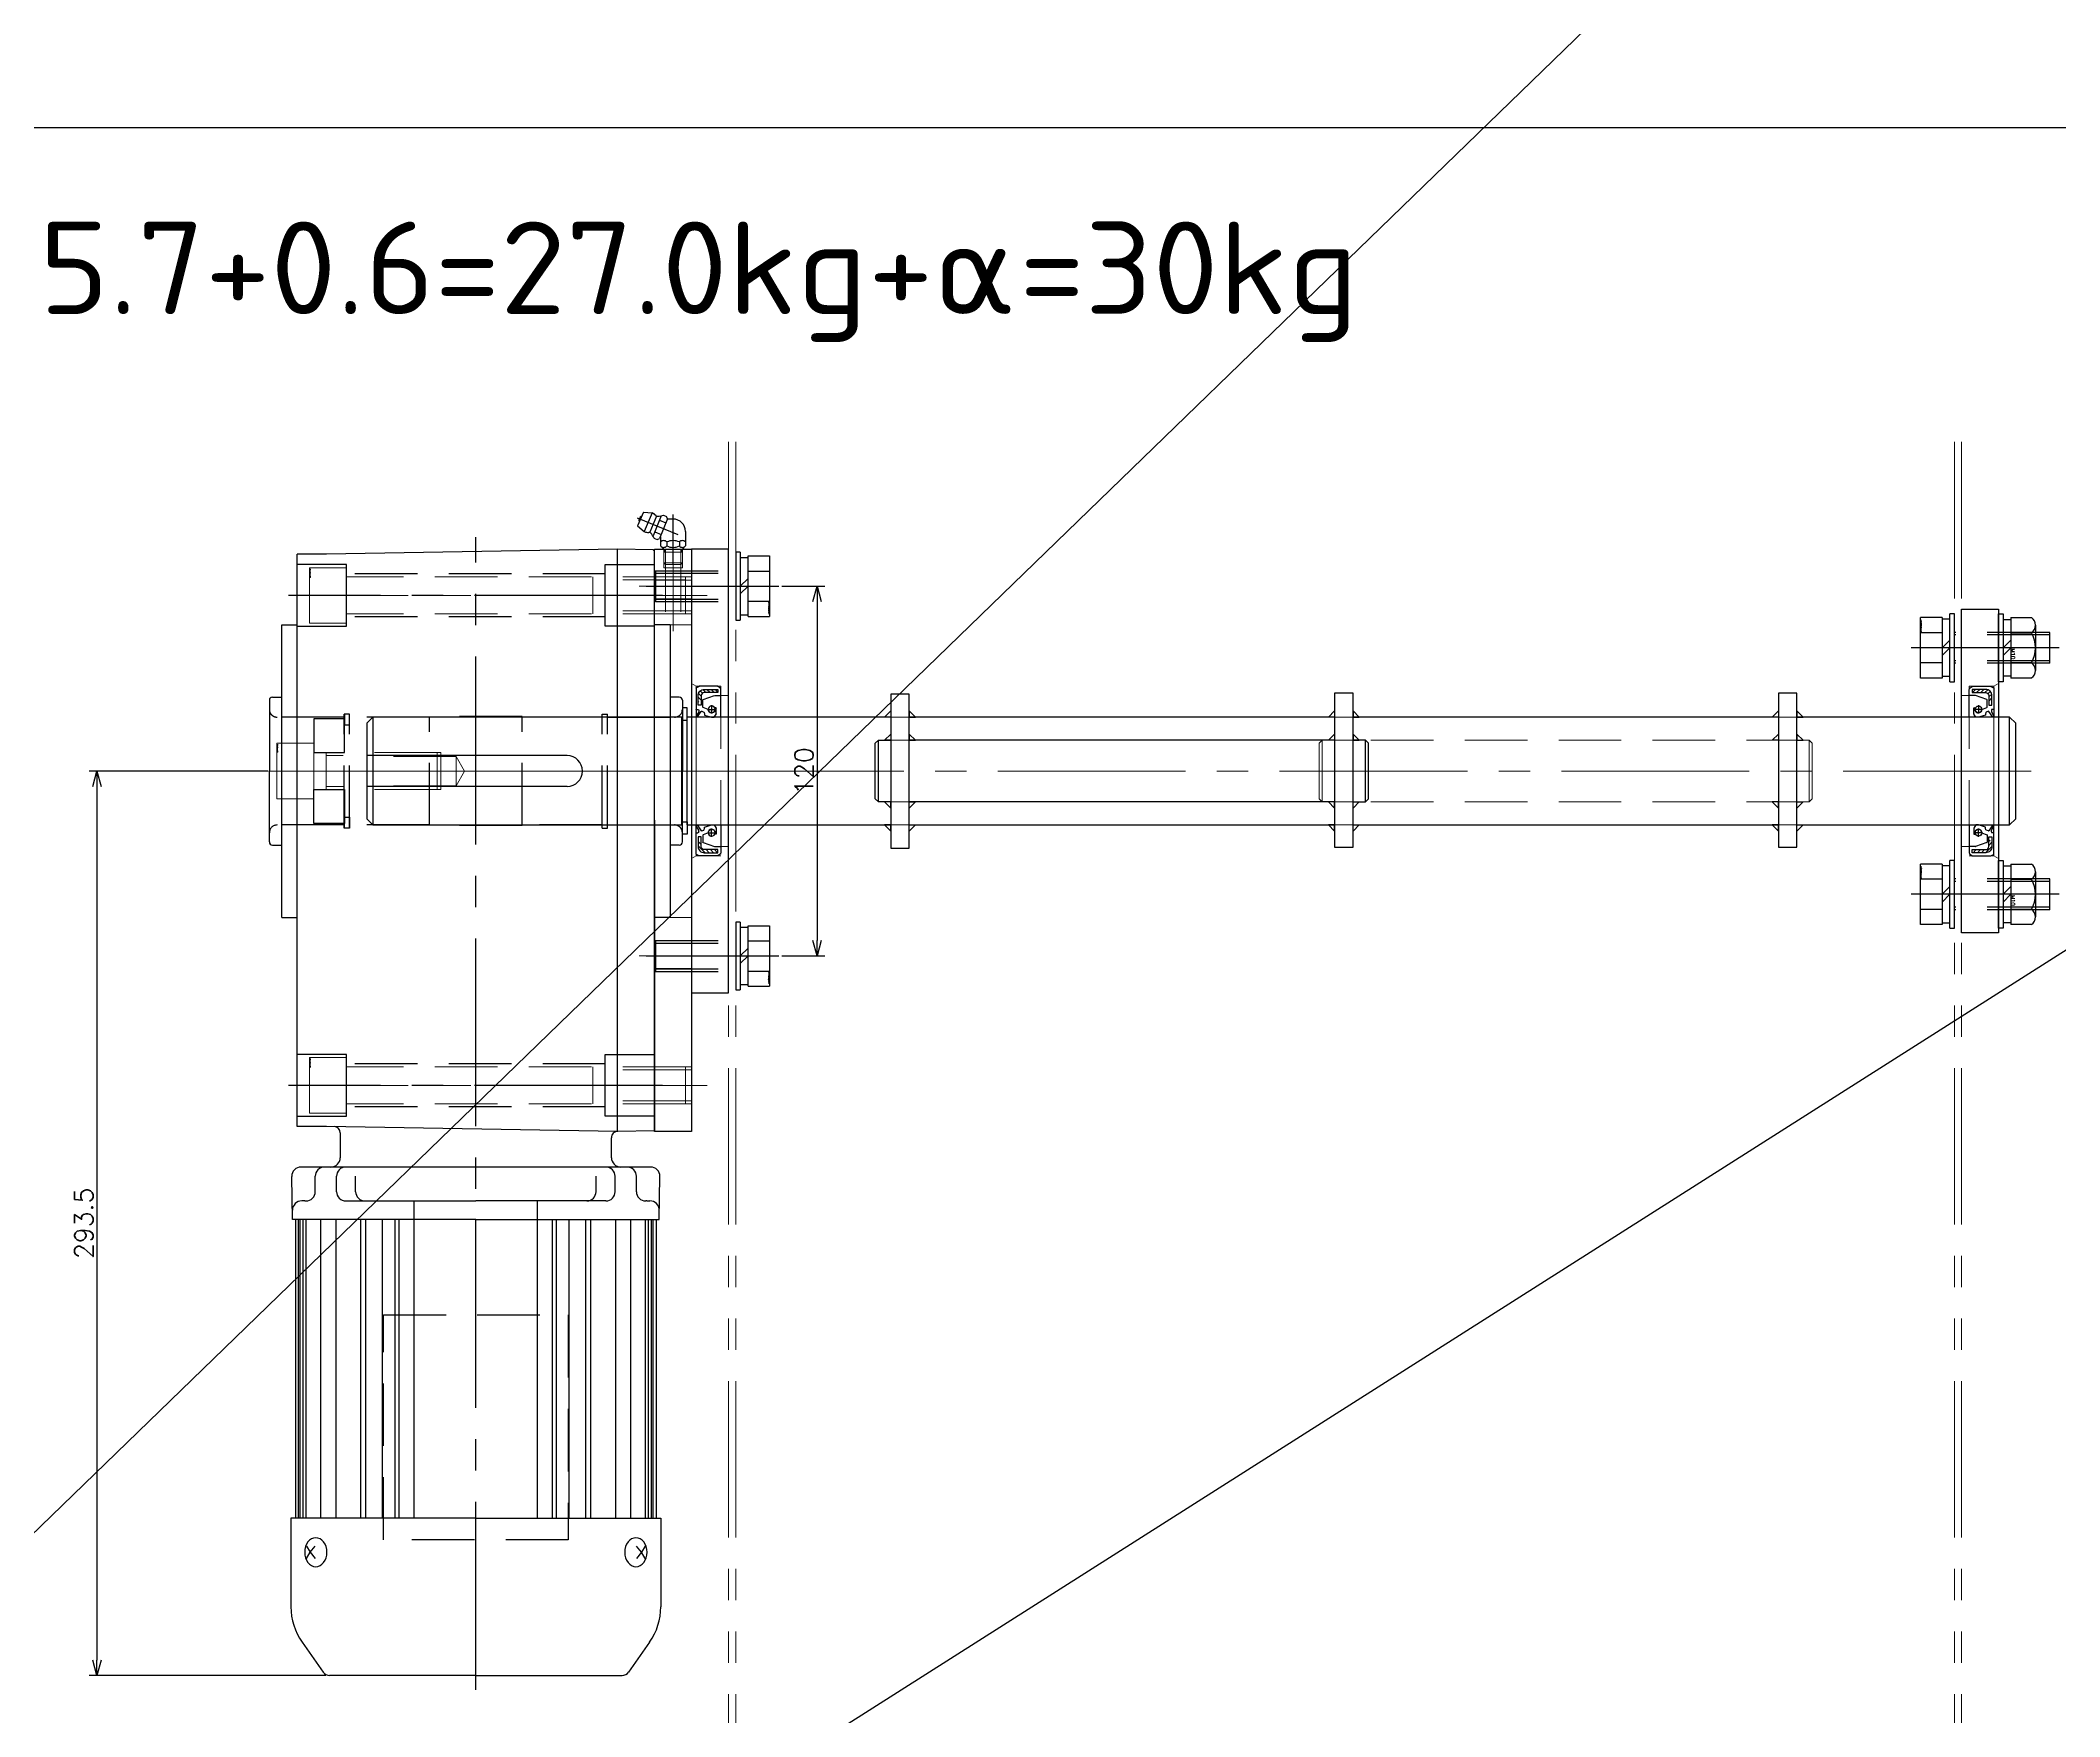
# Model space of a CAD drawing. Header units: millimetres. Extents: x 0 to 49006, y -7876 to 6995.
# Drawn here: x 13588 to 14243, y -6970 to -6426 of the extents above; entities that cross this region are included whole.
import ezdxf

# ---------------------------------------------------------------- set-up
doc = ezdxf.new("R2010")
doc.units = ezdxf.units.MM
doc.header["$LTSCALE"] = 3.2
doc.header["$PDMODE"] = 99
doc.header["$PDSIZE"] = 1
for name, pattern in [('CENTER2', [28.575, 19.05, -3.175, 3.175, -3.175]), ('HIDDEN', [9.525, 6.35, -3.175]), ('PHANTOM2', [31.75, 15.875, -3.175, 3.175, -3.175, 3.175, -3.175])]:
    doc.linetypes.add(name, pattern=pattern)
for name, color, linetype, lineweight in [('04_HIDDEN', 2, 'HIDDEN', 13), ('05_CENTER', 4, 'CENTER2', 13), ('06_PHANTOM', 2, 'PHANTOM2', 13), ('08_DIM', 3, 'Continuous', 13)]:
    doc.layers.add(name, color=color, linetype=linetype, lineweight=lineweight)
doc.layers.add('10_DRAFT', color=8, linetype='Continuous', lineweight=0, plot=False)
doc.styles.add('KSS_TXT', font='txt.shx', dxfattribs={"bigfont": 'extfont2.shx'})
doc.styles.add('KSS_TXT_L', font='txt.shx', dxfattribs={"height": 36, "bigfont": 'extfont2.shx'})
doc.dimstyles.new('KSS_DIM', dxfattribs={"dimscale": 12, "dimtxt": 3, "dimasz": 2.5, "dimexe": 1.25, "dimexo": 0.625, "dimtad": 1, "dimdsep": 46, "dimtxsty": 'KSS_TXT', "dimblk": 'OPEN30', "dimcen": 0, "dimazin": 2, "dimtfac": 0.75, "dimtmove": 0, "dimatfit": 3, "dimldrblk": 'OPEN30', "dimfxl": 1.25, "dimtolj": 1, "dimarcsym": 0})

# ---------------------------------------------------------------- blocks, each defined once
blk = doc.blocks.new('A$C7E374867_1_1_1')
at = {"color": 0, "linetype": 'CENTER2'}
blk.add_line((0, -29), (0, 14), dxfattribs=at)
at = {"color": 0}
for p, q in [((-9.81, 11), (9.81, 11)), ((-9.81, 4), (-9.81, 11)), ((-4.91, 4), (-4.91, 11)), ((4.91, 4), (4.91, 11)), ((9.81, 4), (9.81, 11)), ((-11, 1.5), (11, 1.5)), ((-11, 1.5), (-11, 0)), ((-11, 0), (11, 0)), ((9.81, 4), (-9.81, 4)), ((-9.25, 4), (-9.25, 1.5)), ((0, 1.5), (-2.5, 4)), ((0, 4), (2.5, 1.5)), ((9.25, 1.5), (9.25, 4)), ((11, 0), (11, 1.5))]:
    blk.add_line(p, q, dxfattribs=at)
at = {"color": 0, "linetype": 'HIDDEN'}
for p, q in [((-5, -26), (-5, 0)), ((-4.19, -26), (-4.19, 0)), ((4.19, -26), (4.19, 0)), ((5, -26), (5, 0)), ((-5, -26), (5, -26))]:
    blk.add_line(p, q, dxfattribs=at)
at = {"layer": '10_DRAFT', "style": 'KSS_TXT_L'}
blk.add_text('BT-M10x30L,SW,PW', height=0.3, dxfattribs=at).set_placement((5.05, 10.66))
blk = doc.blocks.new('B-M6Fb_1_1_1')
at = {"color": 0, "linetype": 'CENTER2'}
for p, q in [((-11.66, 10.23), (1.48, 4.78)), ((0, -5), (0, 11.26))]:
    blk.add_line(p, q, dxfattribs=at)
at = {"color": 0}
for p, q in [((-9.66, 12), (-11.5, 7.57)), ((-11.5, 7.57), (-9.35, 5.7)), ((-9.66, 12), (-6.82, 11.8)), ((-6.82, 11.8), (-9.35, 5.7)), ((-5.4, 10.67), (-7.55, 5.49)), ((-3.85, 10.83), (-6.52, 4.37)), ((-4.43, 9.42), (-2.32, 8.55)), ((-1.78, 9.87), (-4.42, 3.5)), ((-3.1, 11.06), (-2.1, 10.64)), ((-1.78, 9.87), (-2.1, 10.64)), ((0, 9.78), (-1.67, 9.78)), ((-6.2, 3.59), (-5.2, 3.18)), ((-5.98, 5.69), (-3.87, 4.82)), ((-5.2, 3.18), (-4.42, 3.5)), ((-4.04, 4.02), (-4.04, 2.34)), ((-4.04, 2.34), (-4.04, 1.04)), ((-4.04, 1.04), (-3, 0)), ((-2.02, 2.34), (-2.02, 1.04)), ((2.02, 2.34), (2.02, 1.04)), ((3, 0), (4.04, 1.04)), ((4.04, 5.78), (4.04, 2.34)), ((4.04, 2.34), (4.04, 1.04))]:
    blk.add_line(p, q, dxfattribs=at)
for centre, radius, start, end in [((-9.5, 9.33), 1.57, 115.74724, 199.25165), ((-8.09, 8.75), 3.3, 41.58037, 67.49995), ((-5.02, 11.47), 0.8, 221.57983, 272.43305), ((-5.24, 16.67), 6, 272.43365, 290.87174), ((0.04, 5.78), 4, 359.99998, 90.00002), ((-8.09, 8.75), 3.3, 247.50002, 273.4196), ((-7.84, 4.66), 0.8, 42.56698, 93.42014), ((-11.67, 1.14), 6, 24.12782, 42.56632), ((-3.03, 1.43), 1.36, 41.98509, 138.01503), ((-3.03, 1.95), 1.36, 221.98497, 318.01491), ((0, -1.97), 4.76, 64.89106, 115.1089), ((0, 5.35), 4.76, 244.8911, 295.10894), ((3.03, 1.43), 1.36, 41.9851, 138.01486), ((3.03, 1.95), 1.36, 221.98515, 318.01491)]:
    blk.add_arc(centre, radius, start, end, dxfattribs=at)
at = {"layer": '10_DRAFT'}
for p, q in [((-3, 0), (-3, -4.46)), ((-3, 0), (3, 0)), ((3, 0), (3, -4.46)), ((-2.46, -1), (-3, -0.06)), ((-3, -1), (3, -1)), ((-3, -4.46), (3, -4.46)), ((-3, -4.46), (-2.46, -5)), ((-2.46, -1), (-2.46, -5)), ((-2.46, -5), (2.46, -5)), ((2.46, -1), (3, -0.06)), ((2.46, -1), (2.46, -5)), ((2.46, -5), (3, -4.46))]:
    blk.add_line(p, q, dxfattribs=at)
blk = doc.blocks.new('_Open30')
at = {"color": 0, "linetype": 'ByBlock', "lineweight": -2}
for p, q in [((-1, 0.27), (0, 0)), ((0, 0), (-1, -0.27)), ((0, 0), (-1, 0))]:
    blk.add_line(p, q, dxfattribs=at)
blk = doc.blocks.new('*D1268')
at = {"layer": '08_DIM', "color": 0, "lineweight": -2, "transparency": 16777216}
for p, q in [((13828.34, -6603.18), (13842.32, -6603.18)), ((13839.82, -6608.18), (13839.82, -6718.18)), ((13828.34, -6723.18), (13842.32, -6723.18))]:
    blk.add_line(p, q, dxfattribs=at)
at = {"layer": 'Defpoints', "color": 0, "transparency": 16777216}
for p in [(13827.09, -6603.18), (13827.09, -6723.18), (13839.82, -6723.18)]:
    blk.add_point(p, dxfattribs=at)
at = {"layer": '08_DIM', "color": 0, "lineweight": -2, "transparency": 16777216, "xscale": 5, "yscale": 5, "zscale": 5}
for p, rotation in [((13839.82, -6603.18), 90), ((13839.82, -6723.18), 270)]:
    blk.add_blockref('_Open30', p, dxfattribs=dict(at, rotation=rotation))
at = {"layer": '08_DIM', "color": 0, "transparency": 16777216, "insert": (13835.57, -6663.18), "char_height": 6, "attachment_point": 5, "rotation": 90, "style": 'KSS_TXT'}
blk.add_mtext('\\A1;120', dxfattribs=at)
blk = doc.blocks.new('*D1269')
at = {"layer": '08_DIM', "color": 0, "lineweight": -2, "transparency": 16777216}
for p, q in [((13661.74, -6663.18), (13603.66, -6663.18)), ((13606.16, -6668.18), (13606.16, -6951.69)), ((13680.4, -6956.69), (13603.66, -6956.69))]:
    blk.add_line(p, q, dxfattribs=at)
at = {"layer": 'Defpoints', "color": 0, "transparency": 16777216}
for p in [(13662.99, -6663.18), (13606.16, -6956.69), (13681.65, -6956.69)]:
    blk.add_point(p, dxfattribs=at)
at = {"layer": '08_DIM', "color": 0, "lineweight": -2, "transparency": 16777216, "xscale": 5, "yscale": 5, "zscale": 5}
for p, rotation in [((13606.16, -6663.18), 90), ((13606.16, -6956.69), 270)]:
    blk.add_blockref('_Open30', p, dxfattribs=dict(at, rotation=rotation))
at = {"layer": '08_DIM', "color": 0, "transparency": 16777216, "insert": (13601.9, -6809.93), "char_height": 6, "attachment_point": 5, "rotation": 90, "style": 'KSS_TXT'}
blk.add_mtext('\\A1;293.5', dxfattribs=at)
blk = doc.blocks.new('GM-SHYF-RH 0.4kW、1／160、＊＊V、60Hzb_1_1_1')
at = {"color": 0}
for p, q in [((-23, 125), (0, 125)), ((23, 125), (0, 125)), ((-242.5, 118), (-271.19, 118)), ((-242.5, 58), (-242.5, 118)), ((-47.5, 121), (47.5, 121)), ((-47.5, 121), (-47.5, 116)), ((-24, 124), (-24, 121)), ((24, 124), (24, 121)), ((47.5, 121), (47.5, 116)), ((-282.67, 114.38), (-292.39, 107.57)), ((-255.5, 112.92), (-253.5, 111.74)), ((-253.5, 111.74), (-255.5, 110.09)), ((-251.5, 112.92), (-253.5, 111.74)), ((-253.5, 111.74), (-251.5, 110.09)), ((-145.5, 116.5), (-242.5, 116.5)), ((-242.5, 115.5), (-145.5, 115.5)), ((-242.5, 115), (-145.5, 115)), ((-242.5, 114), (-145.5, 114)), ((-242.5, 113), (-145.5, 113)), ((-145.5, 117.48), (-131.55, 117.74)), ((-145.5, 58), (-145.5, 117.5)), ((-139.5, 113.5), (-139.5, 114.5)), ((-139.5, 113.5), (-139.5, 113.1)), ((-128.5, 1.26), (-128.5, 114.74)), ((-115.33, 106.5), (-115.33, 116)), ((-115.33, 116), (-15.97, 116)), ((-15.97, 116), (70.37, 116)), ((70.37, 106.5), (70.37, 116)), ((-293.5, 58), (-293.5, 105.44)), ((-242.5, 108.32), (-145.5, 108.32)), ((-136.5, 110.1), (-131.5, 110.1)), ((-116.98, 12), (-115.33, 106.5)), ((72.02, 12), (70.37, 106.5)), ((-242.5, 103.37), (-145.5, 103.37)), ((-139.5, 100.19), (-139.5, 58)), ((-136.5, 103.19), (-131.5, 103.19)), ((-117.38, 102), (-125.5, 102)), ((-242.5, 95.32), (-145.5, 95.32)), ((-242.5, 93.71), (-145.5, 93.71)), ((-136.5, 97), (-131.5, 97)), ((-242.5, 88.28), (-145.5, 88.28)), ((-242.5, 84.19), (-145.5, 84.19)), ((-242.5, 82.83), (-145.5, 82.83)), ((-242.5, 78), (-145.5, 78)), ((-145.5, 78), (-139.5, 78)), ((-293.5, 58), (-293.5, 10.56)), ((-242.5, 58), (-242.5, -2)), ((-145.5, 58), (-145.5, -1.5)), ((-139.5, 15.82), (-139.5, 58)), ((-242.5, 38), (-145.5, 38)), ((-242.5, 33.17), (-145.5, 33.17)), ((-145.5, 38), (-139.5, 38)), ((-242.5, 31.81), (-145.5, 31.81)), ((-242.5, 27.72), (-145.5, 27.72)), ((-242.5, 22.29), (-145.5, 22.29)), ((-242.5, 20.68), (-145.5, 20.68)), ((-136.5, 19), (-131.5, 19)), ((-125.5, 14), (-118.98, 14)), ((-282.67, 1.62), (-292.39, 8.43)), ((-242.5, 12.63), (-145.5, 12.63)), ((-242.5, 7.68), (-145.5, 7.68)), ((-136.5, 12.82), (-131.5, 12.82)), ((-116.77, 0), (-116.98, 12)), ((-116.98, 12), (-15.97, 12)), ((-15.97, 12), (72.02, 12)), ((71.82, 0.5), (72.02, 12)), ((-253.5, 4.26), (-255.5, 5.91)), ((-255.5, 3.08), (-253.5, 4.26)), ((-253.5, 4.26), (-251.5, 5.91)), ((-251.5, 3.08), (-253.5, 4.26)), ((-242.5, 3), (-145.5, 3)), ((-242.5, 2), (-145.5, 2)), ((-242.5, 1), (-145.5, 1)), ((-242.5, 0.5), (-145.5, 0.5)), ((-139.5, 2.5), (-139.5, 2.9)), ((-139.5, 2.5), (-139.5, 2.9)), ((-139.5, 2.5), (-139.5, 1.5)), ((-136.5, 5.9), (-131.5, 5.9)), ((-15.97, 0), (-116.77, 0)), ((-47.5, -5), (-47.5, 0)), ((-15.97, 0), (71.31, 0)), ((47.5, -5), (47.5, 0)), ((71.31, 0), (71.82, 0.5)), ((-242.5, -2), (-271.19, -2)), ((-145.5, -0.5), (-242.5, -0.5)), ((-145.5, -1.48), (-131.55, -1.74)), ((47.5, -5), (-47.5, -5)), ((-24, -8), (-24, -5)), ((24, -8), (24, -5)), ((-23, -9), (0, -9)), ((23, -9), (0, -9))]:
    blk.add_line(p, q, dxfattribs=at)
at = {"color": 0, "linetype": 'CENTER2'}
for p, q in [((-102, -2.54), (-102, 118.76)), ((57, -2.54), (57, 118.76)), ((-298.13, 58), (75.91, 58))]:
    blk.add_line(p, q, dxfattribs=at)
at = {"color": 0, "linetype": 'HIDDEN'}
for p, q in [((-17.5, 100.75), (-17.5, 122.5)), ((17.5, 100.75), (17.5, 122.5)), ((-112, 116), (-112, 100)), ((-92, 100), (-92, 116)), ((47, 116), (47, 100)), ((67, 100), (67, 116)), ((-112, 100), (-92, 100)), ((-109, 16), (-109, 100)), ((-95, 16), (-95, 100)), ((-18.5, 99), (-18.5, 100.75)), ((-18.5, 100.75), (18.5, 100.75)), ((-18.5, 99), (18.5, 99)), ((-17.5, 73), (-17.5, 99)), ((17.5, 73), (17.5, 99)), ((18.5, 99), (18.5, 100.75)), ((47, 100), (67, 100)), ((50, 16), (50, 100)), ((64, 16), (64, 100)), ((-17.7, 43), (-17.7, 73)), ((-17.7, 73), (17.7, 73)), ((17.7, 43), (17.7, 73)), ((-17.7, 43), (17.7, 43)), ((-17.5, 17), (-17.5, 43)), ((17.5, 17), (17.5, 43)), ((-112, 0), (-112, 16)), ((-112, 16), (-92, 16)), ((-92, 16), (-92, 0)), ((-18.5, 17), (-18.5, 15.25)), ((-18.5, 17), (18.5, 17)), ((-18.5, 15.25), (18.5, 15.25)), ((-17.5, 15.25), (-17.5, -6.5)), ((17.5, 15.25), (17.5, -6.5)), ((18.5, 17), (18.5, 15.25)), ((47, 0), (47, 16)), ((47, 16), (67, 16)), ((67, 16), (67, 0))]:
    blk.add_line(p, q, dxfattribs=at)
at = {"color": 0}
for points in [[(-248.8, 109.92), (-248.89, 110.63), (-249.16, 111.3), (-249.59, 111.93), (-250.18, 112.47), (-250.89, 112.92), (-251.7, 113.25), (-252.58, 113.46), (-253.5, 113.53), (-254.42, 113.46), (-255.3, 113.25), (-256.11, 112.92), (-256.82, 112.47), (-257.41, 111.93), (-257.84, 111.3), (-258.11, 110.63), (-258.2, 109.92), (-258.11, 109.22), (-257.84, 108.55), (-257.41, 107.92), (-256.82, 107.38), (-256.11, 106.93), (-255.3, 106.59), (-254.42, 106.39), (-253.5, 106.32), (-252.58, 106.39), (-251.7, 106.59), (-250.89, 106.93), (-250.18, 107.38), (-249.59, 107.92), (-249.16, 108.55), (-248.89, 109.22)], [(-248.8, 6.08), (-248.89, 6.78), (-249.16, 7.46), (-249.59, 8.08), (-250.18, 8.62), (-250.89, 9.07), (-251.7, 9.41), (-252.58, 9.61), (-253.5, 9.68), (-254.42, 9.61), (-255.3, 9.41), (-256.11, 9.07), (-256.82, 8.62), (-257.41, 8.08), (-257.84, 7.46), (-258.11, 6.78), (-258.2, 6.08), (-258.11, 5.37), (-257.84, 4.7), (-257.41, 4.08), (-256.82, 3.53), (-256.11, 3.08), (-255.3, 2.75), (-254.42, 2.54), (-253.5, 2.47), (-252.58, 2.54), (-251.7, 2.75), (-250.89, 3.08), (-250.18, 3.53), (-249.59, 4.08), (-249.16, 4.7), (-248.89, 5.37)]]:
    blk.add_lwpolyline(points, close=True, dxfattribs=at)
at = {"color": 0, "linetype": 'HIDDEN'}
blk.add_lwpolyline([(-249.5, 88), (-176.5, 88), (-176.5, 28), (-249.5, 28)], close=True, dxfattribs=at)
at = {"color": 0}
for centre, radius, start, end in [((-23, 124), 1, 90, 180), ((23, 124), 1, 0, 90), ((-271.19, 98), 20, 90, 125), ((-142.5, 114.5), 3, 0, 90), ((-136.5, 113.1), 3, 180, 270), ((-131.5, 114.74), 3, 0, 90.98117), ((-290.9, 105.44), 2.6, 125, 180), ((-131.5, 107.1), 3, 0, 90), ((-125.5, 105), 3, 180, 270), ((-136.5, 100.19), 3, 90, 180), ((-131.5, 100.19), 3, 0, 90), ((-117.38, 104), 2, 270, 359), ((-136.5, 94), 3, 90, 180), ((-136.5, 22), 3, 180, 270), ((-136.5, 15.82), 3, 180, 270), ((-131.5, 15.82), 3, 270, 0), ((-125.5, 11), 3, 90, 180), ((-118.98, 12), 2, 359, 90), ((-290.9, 10.56), 2.6, 180, 235), ((-131.5, 8.9), 3, 270, 0), ((-271.19, 18), 20, 235, 270), ((-142.5, 1.5), 3, 270, 0), ((-136.5, 2.9), 3, 90, 180), ((-131.5, 1.26), 3, 269.01883, 0), ((-23, -8), 1, 180, 270), ((23, -8), 1, 270, 0)]:
    blk.add_arc(centre, radius, start, end, dxfattribs=at)
at = {"color": 0, "linetype": 'HIDDEN'}
for centre, start, end in [((-20, 122.5), 0, 90), ((20, 122.5), 90, 180), ((-20, -6.5), 270, 0), ((20, -6.5), 180, 270)]:
    blk.add_arc(centre, 2.5, start, end, dxfattribs=at)
at = {"layer": '10_DRAFT'}
blk.add_line((0, 125), (0, -9), dxfattribs=at)
blk = doc.blocks.new('A$C4F32109C_1_1_1')
at = {"color": 0}
for p, q in [((-533, 17.5), (-533, -17.5)), ((-104, 17.5), (-104, -17.5)), ((-102.25, 16.5), (-104, 16.5)), ((-102.25, 17.5), (-102.25, -17.5)), ((-2, -17.5), (-2, 17.5)), ((-324, 10), (-325, 9)), ((-325, 9), (-325, -9)), ((-320, 10), (-324, 10)), ((-324, 10), (-324, -10)), ((-170, 10), (-166, 10)), ((-166, 10), (-166, -10)), ((-166, 10), (-165, 9)), ((-165, 9), (-165, -9)), ((-65, 5), (0, 5)), ((-65, -5), (0, -5)), ((-325, -9), (-324, -10)), ((-324, -10), (-320, -10)), ((-166, -10), (-170, -10)), ((-165, -9), (-166, -10)), ((-102.25, -16.5), (-104, -16.5))]:
    blk.add_line(p, q, dxfattribs=at)
for points in [[(-464, 24.75), (-464, -25.25), (-458, -25.25), (-458, 24.75)], [(-320, 24.75), (-320, -25.25), (-314, -25.25), (-314, 24.75)], [(-176, 25), (-176, -25), (-170, -25), (-170, 25)]]:
    blk.add_lwpolyline(points, close=True, dxfattribs=at)
for points in [[(-464, 17.5), (-533, 17.5), (-535, 15.5), (-535, -15.5), (-533, -17.5), (-464, -17.5)], [(-320, 17.5), (-458, 17.5)], [(-401.6, 17.5), (-458, 17.5)], [(-176, 17.5), (-314, 17.5)], [(-104, 17.5), (-170, 17.5)], [(-102.25, -17.5), (-2, -17.5), (0, -15.5), (0, 15.5), (-2, 17.5), (-102.25, 17.5)], [(-314, 10), (-176, 10)], [(-314, -10), (-176, -10)], [(-458, -17.5), (-401.6, -17.5)], [(-458, -17.5), (-320, -17.5)], [(-314, -17.5), (-176, -17.5)], [(-170, -17.5), (-104, -17.5)]]:
    blk.add_lwpolyline(points, dxfattribs=at)
at = {"color": 3}
for points in [[(-464, 17.5), (-466, 17.5), (-466, 17.5), (-464, 19.5)], [(-458, 17.5), (-456, 17.5), (-456, 17.5), (-458, 19.5)], [(-320, 17.5), (-322, 17.5), (-322, 17.5), (-320, 19.5)], [(-314, 17.5), (-312, 17.5), (-312, 17.5), (-314, 19.5)], [(-176, 17.5), (-178, 17.5), (-178, 17.5), (-176, 19.5)], [(-170, 17.5), (-168, 17.5), (-168, 17.5), (-170, 19.5)], [(-464, 10), (-466, 10), (-466, 10), (-464, 12)], [(-458, 10), (-456, 10), (-456, 10), (-458, 12)], [(-320, 10), (-322, 10), (-322, 10), (-320, 12)], [(-314, 10), (-312, 10), (-312, 10), (-314, 12)], [(-176, 10), (-178, 10), (-178, 10), (-176, 12)], [(-170, 10), (-168, 10), (-168, 10), (-170, 12)], [(-464, -10), (-466, -10), (-466, -10), (-464, -12)], [(-458, -10), (-456, -10), (-456, -10), (-458, -12)], [(-320, -10), (-322, -10), (-322, -10), (-320, -12)], [(-314, -10), (-312, -10), (-312, -10), (-314, -12)], [(-176, -10), (-178, -10), (-178, -10), (-176, -12)], [(-170, -10), (-168, -10), (-168, -10), (-170, -12)], [(-464, -17.5), (-466, -17.5), (-466, -17.5), (-464, -19.5)], [(-458, -17.5), (-456, -17.5), (-456, -17.5), (-458, -19.5)], [(-320, -17.5), (-322, -17.5), (-322, -17.5), (-320, -19.5)], [(-314, -17.5), (-312, -17.5), (-312, -17.5), (-314, -19.5)], [(-176, -17.5), (-178, -17.5), (-178, -17.5), (-176, -19.5)], [(-170, -17.5), (-168, -17.5), (-168, -17.5), (-170, -19.5)]]:
    blk.add_lwpolyline(points, close=True, dxfattribs=at)
at = {"color": 0}
blk.add_arc((-65, 0), 5, 90, 270, dxfattribs=at)
at = {"layer": '04_HIDDEN'}
for p, q in [((-464, 17.5), (-458, 17.5)), ((-320, 17.5), (-314, 17.5)), ((-176, 17.5), (-170, 17.5)), ((-170, 17.5), (-176, 17.5)), ((-468, 10), (-469, 9)), ((-469, 9), (-469, -9)), ((-468, 10), (-468, -10)), ((-310, 10), (-310, -10)), ((-310, 10), (-309, 9)), ((-309, 9), (-309, -9)), ((-170, 10), (-176, 10)), ((-29, 4.75), (-31.74, 0)), ((-31.74, 0), (-29, -4.75)), ((-29, -4.75), (-29, 4.75)), ((-29, 4.75), (0, 4.75)), ((-24, 6), (0, 6)), ((-24, -6), (-24, 6)), ((-29, -4.75), (0, -4.75)), ((-24, -6), (0, -6)), ((-469, -9), (-468, -10)), ((-309, -9), (-310, -10)), ((-170, -10), (-176, -10)), ((-464, -17.5), (-458, -17.5)), ((-320, -17.5), (-314, -17.5)), ((-176, -17.5), (-170, -17.5)), ((-170, -17.5), (-176, -17.5))]:
    blk.add_line(p, q, dxfattribs=at)
for points in [[(-468, 10), (-310, 10)], [(-458, 10), (-464, 10)], [(-320, 10), (-314, 10)], [(-176, 10), (-170, 10)], [(-468, -10), (-310, -10)], [(-458, -10), (-464, -10)], [(-320, -10), (-314, -10)], [(-176, -10), (-170, -10)]]:
    blk.add_lwpolyline(points, dxfattribs=at)
at = {"layer": '05_CENTER'}
blk.add_line((-540, 0), (5, 0), dxfattribs=at)
blk = doc.blocks.new('AE2081E0a_1_1_1')
h = blk.add_hatch()
h.set_pattern_fill('ANSI31', color=0, scale=0.3)
h.set_pattern_definition([(45, (-28499.78175, -6159.2461), (-0.67351921, 0.67351921), [])])
edge = h.paths.add_edge_path()
edge.add_line((0.61, 24.5), (0.61, 22.39))
edge.add_line((0.61, 22.39), (1.61, 22.39))
edge.add_line((1.61, 22.39), (1.61, 24.5))
edge.add_arc((2.61, 24.5), 1, 90, 180, ccw=False)
edge.add_line((2.61, 25.5), (7.05, 25.5))
edge.add_line((7.05, 25.5), (7.05, 26.5))
edge.add_line((7.05, 26.5), (2.61, 26.5))
edge.add_arc((2.61, 24.5), 2, 90, 180)
h = blk.add_hatch()
h.set_pattern_fill('ANSI31', color=0, scale=0.3)
h.set_pattern_definition([(45, (-28499.78175, -6156.2461), (-0.67351921, 0.67351921), [])])
edge = h.paths.add_edge_path()
edge.add_line((0.61, -24.5), (0.61, -22.39))
edge.add_line((0.61, -22.39), (1.61, -22.39))
edge.add_line((1.61, -22.39), (1.61, -24.5))
edge.add_arc((2.61, -24.5), 1, 180, 270)
edge.add_line((2.61, -25.5), (7.05, -25.5))
edge.add_line((7.05, -25.5), (7.05, -26.5))
edge.add_line((7.05, -26.5), (2.61, -26.5))
edge.add_arc((2.61, -24.5), 2, 180, 270, ccw=False)
at = {"color": 0}
for p, q in [((0, 26.94), (0, 20.1)), ((0.98, 27.49), (0.06, 27.03)), ((6.97, 27.5), (1.02, 27.5)), ((7.72, 27), (7.03, 27.48)), ((7.76, 27), (7.72, 27)), ((7.86, 26.71), (7.86, 26.9)), ((8, 26.5), (7.86, 26.71)), ((8, 24.6), (8, 26.5)), ((0.1, 20), (0.55, 20)), ((0.8, 19.75), (0.8, 19.17)), ((2.17, 20.74), (2.17, 23.1)), ((2.24, 23.19), (5.98, 24.49)), ((3.9, 20), (2.24, 20.65)), ((3.62, 20), (6.38, 20)), ((5, 21.38), (5, 18.63)), ((6.4, 20.52), (5.97, 20.52)), ((6.02, 24.5), (7.9, 24.5)), ((6.5, 18.54), (6.5, 20.42)), ((0.8, 19.17), (0, 17.78)), ((0, 17.78), (0.29, 17.5)), ((0.29, 17.5), (1.65, 19.38)), ((1.77, 19.42), (2.46, 19.13)), ((2.55, 19.03), (2.67, 18.49)), ((2.67, 18.49), (2.67, 18.16)), ((2.67, 18.16), (5, 17.5)), ((5, 17.5), (5.84, 17.5)), ((5.84, 17.5), (6.48, 18.49)), ((0, -17.78), (0.29, -17.5)), ((0.8, -19.17), (0, -17.78)), ((0.29, -17.5), (1.65, -19.38)), ((0.8, -19.75), (0.8, -19.17)), ((1.77, -19.42), (2.46, -19.13)), ((2.55, -19.03), (2.67, -18.49)), ((2.67, -18.16), (5, -17.5)), ((2.67, -18.49), (2.67, -18.16)), ((5, -17.5), (5.84, -17.5)), ((5, -21.38), (5, -18.63)), ((5.84, -17.5), (6.48, -18.49)), ((6.5, -18.54), (6.5, -20.42)), ((0, -26.94), (0, -20.1)), ((0.1, -20), (0.55, -20)), ((2.17, -20.74), (2.17, -23.1)), ((3.9, -20), (2.24, -20.65)), ((2.24, -23.19), (5.98, -24.49)), ((3.62, -20), (6.38, -20)), ((6.4, -20.52), (5.97, -20.52)), ((6.02, -24.5), (7.9, -24.5)), ((8, -24.6), (8, -26.5)), ((0.98, -27.49), (0.06, -27.03)), ((6.97, -27.5), (1.02, -27.5)), ((7.72, -27), (7.03, -27.48)), ((7.76, -27), (7.72, -27)), ((8, -26.5), (7.86, -26.71)), ((7.86, -26.71), (7.86, -26.9))]:
    blk.add_line(p, q, dxfattribs=at)
for points in [[(8, 17.5), (8, 24.6), (8, 26.5), (7.86, 26.71), (7.86, 26.9, 0.414214), (7.76, 27), (7.72, 27), (7.03, 27.48, 0.152216), (6.97, 27.5), (1.02, 27.5, 0.116434), (0.98, 27.49), (0.06, 27.03, 0.284079), (0, 26.94), (0, 20.1), (0, 17.5)], [(8, -17.5), (8, -24.6), (8, -26.5), (7.86, -26.71), (7.86, -26.9, -0.414214), (7.76, -27), (7.72, -27), (7.03, -27.48, -0.152216), (6.97, -27.5), (1.02, -27.5, -0.116434), (0.98, -27.49), (0.06, -27.03, -0.284079), (0, -26.94), (0, -20.1), (0, -17.5)]]:
    blk.add_lwpolyline(points, format="xyb", dxfattribs=at)
for points in [[(7.05, 25.5), (2.61, 25.5, 0.414214), (1.61, 24.5), (1.61, 21.39), (0.61, 21.39), (0.61, 24.5, -0.414214), (2.61, 26.5), (7.05, 26.5)], [(7.05, -25.5), (2.61, -25.5, -0.414214), (1.61, -24.5), (1.61, -21.39), (0.61, -21.39), (0.61, -24.5, 0.414214), (2.61, -26.5), (7.05, -26.5)]]:
    blk.add_lwpolyline(points, format="xyb", close=True, dxfattribs=at)
for centre in [(5, 20), (5, -20)]:
    blk.add_circle(centre, 1.1, dxfattribs=at)
for centre, radius, start, end in [((0.1, 26.94), 0.1, 116.56505, 180), ((1.02, 27.4), 0.1, 90, 116.56505), ((6.97, 27.4), 0.1, 55.38044, 90), ((7.76, 26.9), 0.1, 0, 90), ((0.1, 20.1), 0.1, 180, 270), ((0.55, 19.75), 0.25, 360, 90), ((2.27, 23.1), 0.1, 109.21481, 180), ((2.27, 20.74), 0.1, 180, 248.66025), ((5, 20), 1.1, 180, 28.18847), ((6.02, 24.4), 0.1, 90, 109.21481), ((6.4, 20.42), 0.1, 360, 90), ((7.9, 24.6), 0.1, 270, 0), ((1.73, 19.32), 0.1, 67.88461, 144.21845), ((2.4, 19), 0.15, 12.98752, 67.88461), ((6.4, 18.54), 0.1, 326.87019, 0), ((1.73, -19.32), 0.1, 215.78155, 292.11539), ((2.4, -19), 0.15, 292.11539, 347.01248), ((5, -20), 1.1, 331.81153, 180), ((6.4, -18.54), 0.1, 360, 33.12981), ((0.1, -20.1), 0.1, 90, 180), ((0.55, -19.75), 0.25, 270, 0), ((2.27, -20.74), 0.1, 111.33975, 180), ((2.27, -23.1), 0.1, 180, 250.78519), ((6.02, -24.4), 0.1, 250.78519, 270), ((6.4, -20.42), 0.1, 270, 0), ((7.9, -24.6), 0.1, 360, 90), ((0.1, -26.94), 0.1, 180, 243.43495), ((1.02, -27.4), 0.1, 243.43495, 270), ((6.97, -27.4), 0.1, 270, 304.61956), ((7.76, -26.9), 0.1, 270, 360)]:
    blk.add_arc(centre, radius, start, end, dxfattribs=at)
at = {"layer": '10_DRAFT'}
blk.add_line((0, 0), (8, 0), dxfattribs=at)
for points in [[(8, 17.5), (0, 17.5)], [(8, -17.5), (0, -17.5)]]:
    blk.add_lwpolyline(points, dxfattribs=at)
blk = doc.blocks.new('STWS35a_1_1_1')
at = {"color": 0}
for points in [[(1.6, 20.5), (0, 20.5), (0, 16.5), (1.6, 16.5)], [(1.6, -20.5), (0, -20.5), (0, -16.5), (1.6, -16.5)]]:
    blk.add_lwpolyline(points, close=True, dxfattribs=at)
at = {"layer": '10_DRAFT'}
blk.add_line((1.6, 0), (0, 0), dxfattribs=at)
blk = doc.blocks.new('A$C1A3C2C0C_1_1_1_1_1')
at = {"color": 0, "linetype": 'CENTER2'}
blk.add_line((0, -34), (0, 14), dxfattribs=at)
at = {"color": 0}
for p, q in [((-9.81, 11), (9.81, 11)), ((-9.81, 4), (-9.81, 11)), ((-4.91, 4), (-4.91, 11)), ((4.91, 4), (4.91, 11)), ((9.81, 4), (9.81, 11)), ((-11, 1.5), (11, 1.5)), ((-11, 1.5), (-11, 0)), ((9.81, 4), (-9.81, 4)), ((-9.25, 4), (-9.25, 1.5)), ((0, 1.5), (-2.5, 4)), ((0, 4), (2.5, 1.5)), ((9.25, 1.5), (9.25, 4)), ((11, 0), (11, 1.5)), ((-11, 0), (11, 0))]:
    blk.add_line(p, q, dxfattribs=at)
at = {"color": 0, "linetype": 'HIDDEN'}
for p, q in [((-5, -31), (-5, 0)), ((-4.19, -31), (-4.19, 0)), ((4.19, -31), (4.19, 0)), ((5, -31), (5, 0)), ((-5, -31), (5, -31))]:
    blk.add_line(p, q, dxfattribs=at)
at = {"layer": '10_DRAFT', "style": 'KSS_TXT_L'}
blk.add_text('BT-M10x35L,SW,PW', height=0.3, dxfattribs=at).set_placement((5.1, 10.66))
blk = doc.blocks.new('M10Nza_1_1_1_1_1')
at = {"color": 0}
for p, q in [((-9.8, 4), (-9.8, 10.69)), ((-7.35, 12), (7.35, 12)), ((-4.9, 4), (-4.9, 10.69)), ((4.9, 10.69), (4.9, 4)), ((9.8, 10.69), (9.8, 4)), ((-9.8, 4), (9.8, 4)), ((-9.2, 1.5), (-9.2, 4)), ((0, 1.5), (-2.5, 4)), ((0, 4), (2.5, 1.5)), ((9.2, 4), (9.2, 1.5))]:
    blk.add_line(p, q, dxfattribs=at)
at = {"color": 0, "linetype": 'CENTER2'}
blk.add_line((0, 12), (0, 0), dxfattribs=at)
at = {"color": 0}
blk.add_lwpolyline([(-11, 1.5), (11, 1.5), (11, 0), (-11, 0)], close=True, dxfattribs=at)
for centre, radius, start, end in [((-7.35, 9.06), 2.94, 33.626, 146.374), ((0, 2.2), 9.8, 60, 120), ((7.35, 9.06), 2.94, 33.626, 146.374)]:
    blk.add_arc(centre, radius, start, end, dxfattribs=at)
at = {"layer": '10_DRAFT', "style": 'KSS_TXT'}
blk.add_text('M10', height=1.25, dxfattribs=at).set_placement((0.26, 4.12))
blk = doc.blocks.new('A$C626323E2_1_1_1')
at = {"color": 0}
blk.add_lwpolyline([(0, 72), (12, 72), (12, -72), (0, -72)], close=True, dxfattribs=at)
at = {"layer": '04_HIDDEN'}
for p, q in [((1.5, 27.5), (0, 28.37)), ((9.5, -27.5), (9.5, 27.5)), ((9.5, 24.5), (12, 24.5)), ((9.5, -24.5), (12, -24.5)), ((1.5, -27.5), (0, -28.37))]:
    blk.add_line(p, q, dxfattribs=at)
for points in [[(1.5, 27.5), (9.5, 27.5)], [(1.5, -27.5), (9.5, -27.5)]]:
    blk.add_lwpolyline(points, dxfattribs=at)
at = {"layer": '05_CENTER'}
for p, q in [((-7.17, 60), (19.08, 60)), ((-7.17, -60), (19.08, -60))]:
    blk.add_line(p, q, dxfattribs=at)
at = {"layer": '10_DRAFT'}
for p, q in [((1.5, 27.5), (1.5, -27.5)), ((12, 0), (0, 0))]:
    blk.add_line(p, q, dxfattribs=at)
blk = doc.blocks.new('A$C31470147_1_1_1')
at = {"color": 0}
blk.add_lwpolyline([(0, 52.5), (12, 52.5), (12, -52.5), (0, -52.5)], close=True, dxfattribs=at)
at = {"layer": '04_HIDDEN'}
for p, q in [((1.5, 27.5), (0, 28.37)), ((9.5, -27.5), (9.5, 27.5)), ((9.5, 24.5), (12, 24.5)), ((9.5, -24.5), (12, -24.5)), ((1.5, -27.5), (0, -28.37))]:
    blk.add_line(p, q, dxfattribs=at)
for points in [[(1.5, 27.5), (9.5, 27.5)], [(1.5, -27.5), (9.5, -27.5)]]:
    blk.add_lwpolyline(points, dxfattribs=at)
at = {"layer": '05_CENTER'}
for p, q in [((18, 40), (-6, 40)), ((18, -40), (-6, -40))]:
    blk.add_line(p, q, dxfattribs=at)
at = {"layer": '10_DRAFT'}
for p, q in [((1.5, 27.5), (1.5, -27.5)), ((12, 0), (0, 0))]:
    blk.add_line(p, q, dxfattribs=at)
blk = doc.blocks.new('A$C415A6936_1_1_1')
at = {"color": 0, "linetype": 'CENTER2'}
blk.add_line((0, -41.5), (0, 13.5), dxfattribs=at)
at = {"color": 0}
for p, q in [((9, 12), (-9, 12)), ((-9, 12), (-9, 0)), ((9, 0), (9, 12)), ((9, 0), (-9, 0))]:
    blk.add_line(p, q, dxfattribs=at)
at = {"color": 0, "linetype": 'HIDDEN'}
for p, q in [((-6, -40), (-6, 0)), ((6, -40), (6, 0)), ((-6, -4), (6, -4)), ((-5.05, -40), (-5.05, -4)), ((5.05, -40), (5.05, -4)), ((-6, -40), (6, -40))]:
    blk.add_line(p, q, dxfattribs=at)
at = {"layer": '10_DRAFT', "style": 'KSS_TXT_L'}
blk.add_text('CS-M12x40L', height=0.3, dxfattribs=at).set_placement((6.07, 11.66))
blk = doc.blocks.new('A$C564416E9_1_1_1')
at = {"color": 0}
for points in [[(0, 17), (-10, 17), (-10, 6), (0, 6)], [(0, -17), (-10, -17), (-10, -6), (0, -6)]]:
    blk.add_lwpolyline(points, close=True, dxfattribs=at)
at = {"layer": '10_DRAFT'}
blk.add_line((-10, 0), (0, 0), dxfattribs=at)
blk = doc.blocks.new('A$C04153C8E_1_1_1')
at = {"color": 0}
for points in [[(0, 18.5), (-1.6, 18.5), (-1.6, 15), (0, 15)], [(0, -18.5), (-1.6, -18.5), (-1.6, -15), (0, -15)]]:
    blk.add_lwpolyline(points, close=True, dxfattribs=at)
at = {"layer": '10_DRAFT'}
blk.add_line((0, 0), (-1.6, 0), dxfattribs=at)
blk = doc.blocks.new('A$C169F6710_1_1_1')
at = {"color": 0, "linetype": 'CENTER2'}
blk.add_line((0, -111.5), (0, 13.5), dxfattribs=at)
at = {"color": 0}
for p, q in [((9, 12), (-9, 12)), ((-9, 12), (-9, 0)), ((9, 0), (9, 12)), ((9, 0), (-9, 0))]:
    blk.add_line(p, q, dxfattribs=at)
at = {"color": 0, "linetype": 'HIDDEN'}
for p, q in [((-6, -110), (-6, 0)), ((6, -110), (6, 0)), ((-6, -80), (6, -80)), ((-5.05, -110), (-5.05, -80)), ((5.05, -110), (5.05, -80)), ((-6, -110), (6, -110))]:
    blk.add_line(p, q, dxfattribs=at)
at = {"layer": '10_DRAFT', "style": 'KSS_TXT_L'}
blk.add_text('CS-M12x110L', height=0.3, dxfattribs=at).set_placement((5.79, 11.66))
blk = doc.blocks.new('A$C5100760A_1_1_1')
at = {"color": 0}
blk.add_lwpolyline([(-72, 12), (-72, 0), (117, 0), (117, 12)], close=True, dxfattribs=at)
at = {"layer": '04_HIDDEN', "color": 9}
for p, q in [((-72, 9), (-66, 9)), ((-72, 8.5), (-47.5, 8.5)), ((-66, 3), (-66, 9)), ((-65, 12), (-65, 0)), ((-64.1, 12), (-64.1, 0)), ((-55.9, 12), (-55.9, 0)), ((-55, 12), (-55, 0)), ((55, 12), (55, 0)), ((55.9, 12), (55.9, 0)), ((64.1, 12), (64.1, 0)), ((65.04, 12), (65.04, 0)), ((-72, 3.5), (-47.5, 3.5)), ((-72, 3), (-66, 3))]:
    blk.add_line(p, q, dxfattribs=at)
at = {"layer": '04_HIDDEN'}
for p, q in [((-63, 12), (-63, 0)), ((-62, 12), (-62, 0)), ((-52, 12), (-52, 0)), ((-51, 12), (-51, 0)), ((-47.5, 12), (-47.5, 0)), ((47.5, 12), (47.5, 0)), ((95.96, 12), (95.96, 0)), ((97, 12), (97, 0)), ((107, 12), (107, 0)), ((108, 12), (108, 0))]:
    blk.add_line(p, q, dxfattribs=at)
at = {"layer": '05_CENTER', "color": 9}
for p, q in [((-60, 17), (-60, -5)), ((60, 17), (60, -5)), ((-74.25, 6), (-45.44, 6))]:
    blk.add_line(p, q, dxfattribs=at)
at = {"layer": '05_CENTER'}
for p, q in [((-57, 17), (-57, -5)), ((102, 17), (102, -5))]:
    blk.add_line(p, q, dxfattribs=at)
at = {"layer": '10_DRAFT'}
blk.add_line((0, 12), (0, 0), dxfattribs=at)

msp = doc.modelspace()

# ---------------------------------------------------------------- linework, layer by layer
at = {"color": 3}
for p, q in [((14815.557, -5718.073), (12819.039, -7653.62)), ((14664.932, -6454.44), (13080.62, -7461.128))]:
    msp.add_line(p, q, dxfattribs=at)
msp.add_lwpolyline([(13080.62, -7461.128), (14664.932, -7461.128), (14664.932, -6454.44), (13080.62, -6454.44)], close=True, dxfattribs=at)
at = {"layer": '06_PHANTOM'}
for p, q in [((13811.095, -6556.362), (13811.095, -7250.088)), ((13813.395, -6556.362), (13813.395, -7250.088)), ((14208.795, -6556.362), (14208.795, -7250.088)), ((14211.095, -6556.362), (14211.095, -7250.088))]:
    msp.add_line(p, q, dxfattribs=at)

# ---------------------------------------------------------------- block references
at = {"color": 4}
for name, p in [('B-M6Fb_1_1_1', (13793.095, -6591.185)), ('A$C564416E9_1_1_1', (13686.494, -6663.185)), ('A$C04153C8E_1_1_1', (13688.094, -6663.185))]:
    msp.add_blockref(name, p, dxfattribs=at)
for name, p, rotation in [('GM-SHYF-RH 0.4kW、1／160、＊＊V、60Hzb_1_1_1', (13787.095, -6663.185), 89.99999999999999), ('AE2081E0a_1_1_1', (14221.595, -6663.185), 180)]:
    msp.add_blockref(name, p, dxfattribs=dict(at, rotation=rotation))
at = {"xscale": -1}
for name, rotation in [('A$C5100760A_1_1_1', 89.99999999999991), ('A$C626323E2_1_1_1', 180)]:
    msp.add_blockref(name, (13799.095, -6663.185), dxfattribs=dict(at, rotation=rotation))
for name, p, rotation in [('A$C7E374867_1_1_1', (13813.395, -6603.185), 270), ('A$C1A3C2C0C_1_1_1_1_1', (14208.795, -6623.185), 89.99999999999999), ('A$C31470147_1_1_1', (14223.095, -6663.185), 180), ('M10Nza_1_1_1_1_1', (14223.095, -6623.185), 270), ('A$C4F32109C_1_1_1', (13693.694, -6663.185), 180), ('A$C1A3C2C0C_1_1_1_1_1', (14208.795, -6703.185), 89.99999999999999), ('M10Nza_1_1_1_1_1', (14223.095, -6703.185), 270), ('A$C7E374867_1_1_1', (13813.395, -6723.185), 270)]:
    msp.add_blockref(name, p, dxfattribs=dict(rotation=rotation))
at = {"color": 4, "xscale": -1, "rotation": 180}
for name, p in [('AE2081E0a_1_1_1', (13800.595, -6663.185)), ('STWS35a_1_1_1', (13796.094, -6663.185))]:
    msp.add_blockref(name, p, dxfattribs=at)
at = {"layer": '04_HIDDEN', "rotation": 89.99999999999999}
for name, p in [('A$C169F6710_1_1_1', (13687.094, -6606.185)), ('A$C415A6936_1_1_1', (13676.494, -6663.185)), ('A$C169F6710_1_1_1', (13687.094, -6765.185))]:
    msp.add_blockref(name, p, dxfattribs=at)

# ---------------------------------------------------------------- texts
at = {"color": 1, "style": 'KSS_TXT'}
msp.add_text('17+2.4+1.3+5.7+0.6=27.0kg+α=30kg', height=30, dxfattribs=at).set_placement((13385.089, -6514.875))

# ---------------------------------------------------------------- dimensions: what is measured, and where the dimension line sits
at = {"layer": '08_DIM'}
for base, p1, p2, picture, middle in [((13839.824, -6723.185), (13827.095, -6603.185), (13827.095, -6723.185), '*D1268', (13835.574, -6663.185)), ((13606.158, -6956.685), (13662.994, -6663.185), (13681.651, -6956.685), '*D1269', (13601.904, -6809.935))]:
    dim = msp.add_linear_dim(base=base, p1=p1, p2=p2, angle=270, dimstyle='KSS_DIM', override={"dimscale": 2, "dimarcsym": 1}, dxfattribs=at)
    dim.commit()
    dim.dimension.update_dxf_attribs({"geometry": picture, "text_midpoint": middle})

doc.saveas('drawing.dxf')
